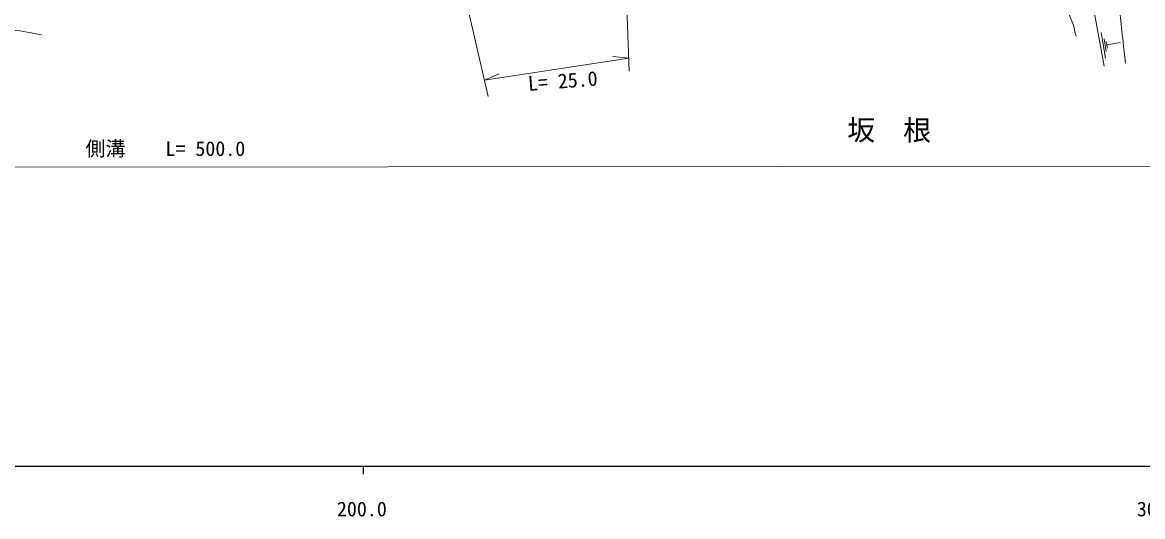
# Model space of a CAD drawing. Units: millimetres, scale not verified. Extents: x 40000 to 680000, y 20000 to 380000.
# Drawn here: x 225406 to 365450, y 198715 to 260444 of the extents above; entities that cross this region are included whole.
import ezdxf
from ezdxf.enums import TextEntityAlignment as Align

# ---------------------------------------------------------------- set-up
doc = ezdxf.new("R2010")
doc.units = ezdxf.units.MM
doc.header["$LTSCALE"] = 1000
for name, color, linetype, lineweight in [('M-BGD', 7, 'Continuous', 13), ('M-STR-HTXT', 7, 'Continuous', 13), ('M-TTL-BAND', 7, 'Continuous', 25)]:
    doc.layers.add(name, color=color, linetype=linetype, lineweight=lineweight)
doc.styles.add('ＭＳ ゴシック', font='')
doc.styles.get('ＭＳ ゴシック').set_extended_font_data('MS Gothic')

msp = doc.modelspace()

# ---------------------------------------------------------------- linework, layer by layer
at = {"layer": 'M-BGD'}
for p, q in [((360829, 255969), (360281, 259165)), ((360905, 256805), (360631, 258403)), ((361050, 257241), (360913, 258040)), ((360981, 257640), (362686, 257933))]:
    msp.add_line(p, q, dxfattribs=at)
msp.add_lwpolyline([(355409, 268590), (357916, 266021), (358892, 264536), (360629, 254963)], dxfattribs=at)
for points, knots in [([(336435, 267909), (337354, 268404), (337675, 268547), (338512, 268854), (339737, 269303), (340477, 269432), (341773, 269571), (343040, 269707), (343775, 269679), (345035, 269488), (346241, 269305), (346886, 269009), (348005, 268522), (349895, 267698), (350863, 267014), (352523, 265790), (353505, 265067), (354050, 264617), (354808, 263661), (355505, 262781), (355884, 262256), (356345, 261231), (356766, 260294), (356868, 259876), (357124, 258718)], [0, 0, 0, 0, 1, 1, 1, 2, 2, 2, 3, 3, 3, 4, 4, 4, 5, 5, 5, 6, 6, 6, 7, 7, 7, 8, 8, 8, 8]), ([(200367, 255823), (201351, 255978), (201629, 256031), (202430, 256204), (203584, 256454), (204204, 256698), (205345, 257001), (206470, 257299), (207100, 257468), (208232, 257734), (209785, 258100), (210652, 258321), (212220, 258614), (214588, 259056), (215913, 259368), (218313, 259562), (220333, 259725), (221482, 259728), (223499, 259548), (225184, 259399), (225803, 259292), (227778, 258891)], [0, 0, 0, 0, 1, 1, 1, 2, 2, 2, 3, 3, 3, 4, 4, 4, 5, 5, 5, 6, 6, 6, 7, 7, 7, 7])]:
    msp.add_open_spline(points, degree=3, knots=knots, dxfattribs=at)
msp.add_open_spline([(362333, 264172), (362818, 259759), (362818, 259759), (363304, 255346)], degree=3, dxfattribs=at)
at = {"layer": 'M-STR-HTXT'}
for p, q in [((299789, 295718), (301263, 254345)), ((283640, 251194), (274212, 291860)), ((283172, 253212), (301205, 255959)), ((301205, 255959), (299219, 256180)), ((283172, 253212), (285004, 254015)), ((70433, 242215), (558444, 242651))]:
    msp.add_line(p, q, dxfattribs=at)
at = {"layer": 'M-TTL-BAND'}
for p, q in [((40000, 205000), (579000, 205000)), ((268000, 205000), (268000, 204000))]:
    msp.add_line(p, q, dxfattribs=at)

# ---------------------------------------------------------------- texts
at = {"layer": 'M-BGD', "style": 'ＭＳ ゴシック'}
msp.add_text('坂\u3000根', height=2566, dxfattribs=at).set_placement((328516, 244935), align=Align.BOTTOM_LEFT)
at = {"layer": 'M-STR-HTXT', "style": 'ＭＳ ゴシック'}
msp.add_text('L= 25.0', height=1833, rotation=4.392, dxfattribs=at).set_placement((288719, 251343), align=Align.BOTTOM_LEFT)
msp.add_text('側溝\u3000\u3000L= 500.0', height=1833, dxfattribs=at).set_placement((233289, 243214), align=Align.BOTTOM_LEFT)
at = {"layer": 'M-TTL-BAND', "style": 'ＭＳ ゴシック'}
for s, p in [('200.0', (267844, 198195)), ('300.0', (367844, 198195))]:
    msp.add_text(s, height=1833, dxfattribs=at).set_placement(p, align=Align.BOTTOM_CENTER)

doc.saveas('drawing.dxf')
